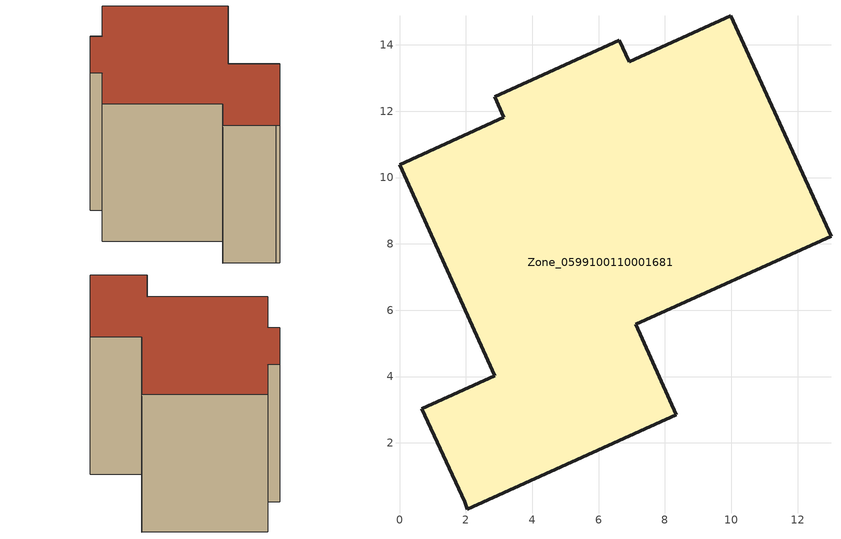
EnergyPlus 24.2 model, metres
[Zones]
Zone_0599100110001681
 floor ground (C_G): 8.35,2.85 2.05,0 1.97,0.22 0.68,3.04 2.87,4.02 0,10.39 3.15,11.81 2.87,12.44 6.63,14.15 6.93,13.5 9.98,14.88 13.01,8.22 7.12,5.58 z0
 wall outside (C_F): 2.87,4.02 0.68,3.04 1.97,0.22 2.05,0 8.35,2.85 7.12,5.58 13.01,8.22 9.98,14.88 6.93,13.5 6.63,14.15 2.87,12.44 3.15,11.81 0,10.39 2.87,4.02 z0:9.32
 roof outside (C_R): 2.05,0 8.35,2.85 7.12,5.58 13.01,8.22 9.98,14.88 6.93,13.5 6.63,14.15 2.87,12.44 3.15,11.81 0,10.39 2.87,4.02 0.68,3.04 1.97,0.22 z9.32
[BUILDING]
Pand.0599100110001681: North Axis=0; Terrain=City; Loads Convergence Tolerance Value=0.04; Temperature Convergence Tolerance Value=0.4; Solar Distribution=FullExterior; Maximum Number of Warmup Days=25; Minimum Number of Warmup Days=1
[Site:Location]
Rotterdam.The.Hague.AP_ZH_NLD Design_Conditions: Latitude=51.96; Longitude=4.45; Time Zone=1; Elevation=-4.5
[SITE:GROUNDTEMPERATURE:BUILDINGSURFACE]
18, 18, 18, 18, 18, 18, 18, 18, 18, 18, 18, 18
[MATERIAL] Thermal Absorptance=0.9; Solar Absorptance=0.7; Visible Absorptance=0.7
Name | Roughness | Thickness | Conductivity | Density | Specific Heat
G.D.2015-2018 | MediumSmooth | 0.15 | 0.0428571 | 540 | 1210
F.D.2015-2018 | Rough | 0.3 | 0.0666667 | 1920 | 840
R.D.2015-2018 | MediumRough | 0.2 | 0.0333333 | 1500 | 1000
[CONSTRUCTION]
C_G: G.D.2015-2018
C_F: F.D.2015-2018
C_R: R.D.2015-2018
[ZONE]
Zone_0599100110001681: Type=1; Multiplier=1; Ceiling Height=Autocalculate; Volume=Autocalculate; Floor Area=autocalculate; Part of Total Floor Area=Yes
[ZONEINFILTRATION:DESIGNFLOWRATE]
Infil_Zone_0599100110001681: Zone or ZoneList or Space or SpaceList=Zone_0599100110001681; Schedule=AlwaysOn; Design Flow Rate Calculation Method=Flow/Area; Flow Rate per Floor Area=0.0021; Constant Term Coefficient=1; Temperature Term Coefficient=0; Velocity Term Coefficient=0; Velocity Squared Term Coefficient=0
[HVACTEMPLATE:ZONE:IDEALLOADSAIRSYSTEM]
Zone_0599100110001681: Maximum Heating Supply Air Temperature=50; Minimum Cooling Supply Air Temperature=13; Maximum Heating Supply Air Humidity Ratio=0.0156; Minimum Cooling Supply Air Humidity Ratio=0.0077; Heating Limit=NoLimit; Cooling Limit=NoLimit; Dehumidification Control Type=ConstantSensibleHeatRatio; Cooling Sensible Heat Ratio=0.7; Dehumidification Setpoint=60; Humidification Control Type=None; Humidification Setpoint=30; Outdoor Air Method=None; Outdoor Air Flow Rate per Person=0.00944; Outdoor Air Flow Rate per Zone Floor Area=0; Outdoor Air Flow Rate per Zone=0; Demand Controlled Ventilation Type=None; Outdoor Air Economizer Type=NoEconomizer; Heat Recovery Type=None; Sensible Heat Recovery Effectiveness=0.7; Latent Heat Recovery Effectiveness=0.65
[ZONECONTROL:THERMOSTAT]
ThermostatControl_Zone_0599100110001681: Zone or ZoneList=Zone_0599100110001681; Control Type Schedule=DualSetpointControlType; Control 1=Thermostat_Zone_0599100110001681; Temperature Difference Between Cutout And Setpoint=0
[THERMOSTATSETPOINT:DUALSETPOINT]
Thermostat_Zone_0599100110001681: Heating Setpoint Temperature Schedule=HeatingSetpoint_Zone_0599100110001681; Cooling Setpoint Temperature Schedule=CoolingSetpoint_Zone_0599100110001681
[SCHEDULE:COMPACT]
HeatingSetpoint_Zone_0599100110001681: Through: 12/31, For: AllDays, Until: 24:00, 21
CoolingSetpoint_Zone_0599100110001681: Through: 12/31, For: AllDays, Until: 24:00, 24
DualSetpointControlType: Through: 12/31, For: AllDays, Until: 24:00, 4
AlwaysOn: Through: 12/31, For: AllDays, Until: 24:00, 1
